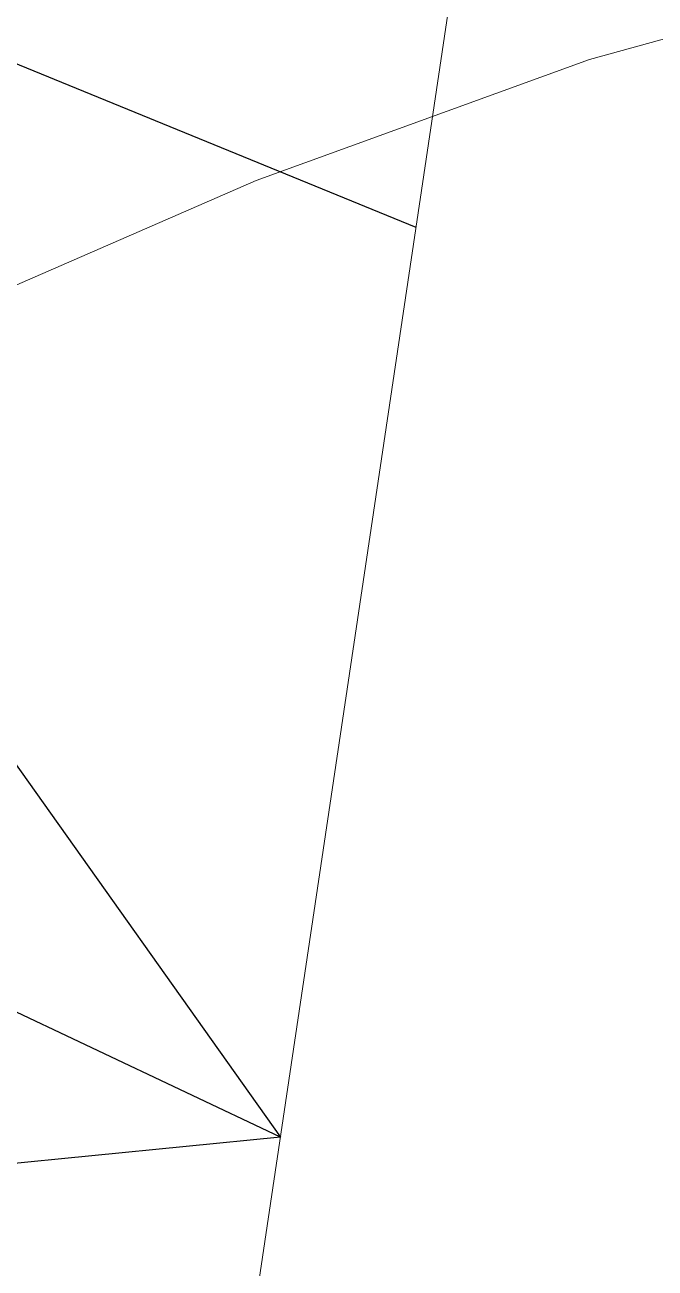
# Model space of a CAD drawing. Header units: millimetres. Extents: x 348 to 2201, y 118 to 1049.
# Drawn here: x 866.363 to 868.45, y 547.636 to 551.756 of the extents above; entities that cross this region are included whole.
import ezdxf

# ---------------------------------------------------------------- set-up
doc = ezdxf.new("R2010")
doc.units = ezdxf.units.MM
doc.layers.add('206_MURO_E_MURO_ARRIMO', color=7, linetype='Continuous', lineweight=18)
doc.layers.add('604_CURVA_INTERM', color=7, linetype='Continuous', lineweight=18)

msp = doc.modelspace()

# ---------------------------------------------------------------- linework, layer by layer
for p, q in [((864.0084, 552.5802), (867.2093, 548.0704)), ((867.6585, 551.0853), (864.0084, 552.5802)), ((867.2093, 548.0704), (862.8335, 550.144)), ((867.2093, 548.0704), (862.8346, 547.6361))]:
    msp.add_line(p, q)
at = {"layer": '206_MURO_E_MURO_ARRIMO'}
msp.add_lwpolyline([(864.6982, 531.5539), (866.8541, 545.6864), (869.3685, 562.5628), (870.5364, 584.4555), (870.7024, 586.2997), (871.8721, 590.0458), (878.6501, 608.0635), (879.2403, 608.8334), (880.2626, 609.6288), (881.4844, 610.282), (882.4203, 610.5995), (883.4405, 610.7377), (896.7598, 610.0348)], dxfattribs=at)
at = {"layer": '604_CURVA_INTERM', "elevation": 727, "flags": 128}
msp.add_lwpolyline([(857.2766, 555.8661), (858.3815, 555.4136), (859.0038, 554.5368), (858.9502, 553.3218), (858.5502, 552.2764), (858.3959, 551.1707), (858.8626, 550.5677), (859.9348, 550.4426), (861.1998, 550.4038), (862.4206, 550.4983), (863.5058, 550.5375), (864.6451, 550.5338), (865.9231, 550.7152), (867.1294, 551.2408), (868.2328, 551.6412), (869.2096, 551.9119), (870.2593, 552.0709), (871.1841, 552.8037), (871.549, 553.9249)], dxfattribs=at)

doc.saveas('drawing.dxf')
